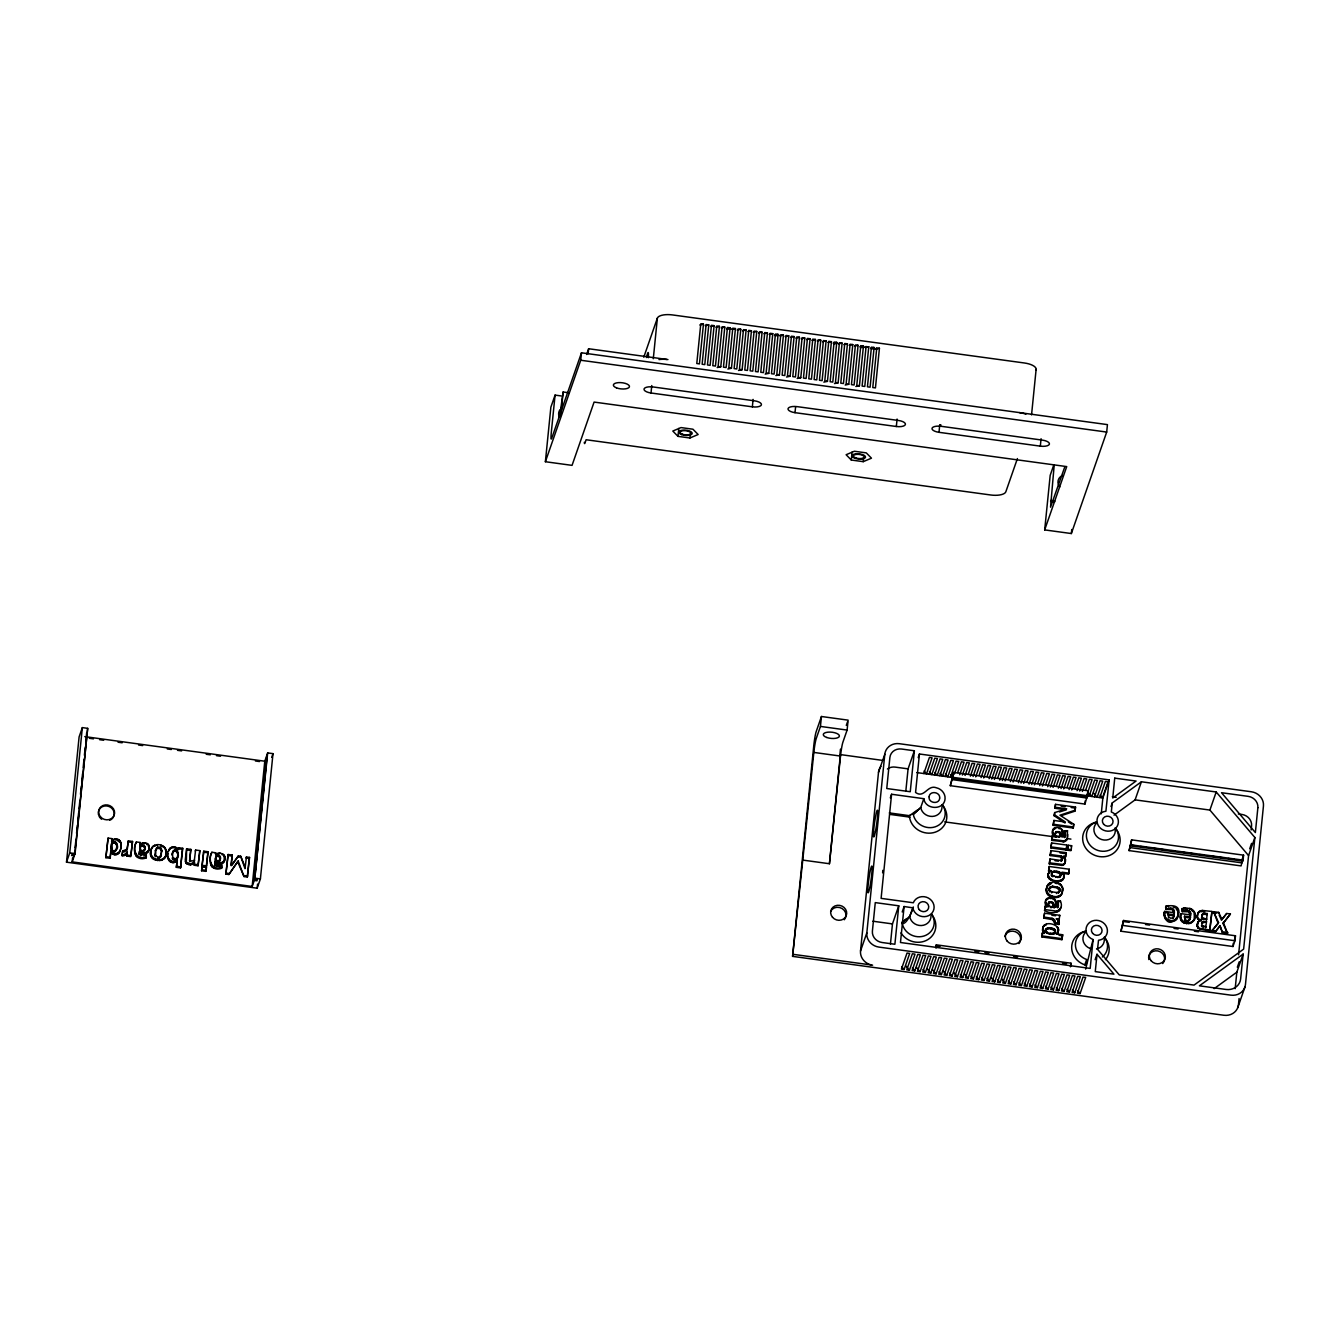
<?xml version="1.0" encoding="UTF-8"?>
<svg xmlns="http://www.w3.org/2000/svg" width="1330" height="1330" viewBox="0 0 1330 1330"><rect width="100%" height="100%" fill="white"/><g stroke="black" fill="none" stroke-linecap="round" stroke-linejoin="round"><path stroke-width="1.5" d="M168.095 853.627C166.233 859.114 173.199 864.5 177.322 859.928L176.325 867.326L180.531 867.908L182.742 848.291L178.885 847.759L178.536 848.773L182.393 849.305L182.742 848.291M155.743 849.571L155.394 856.703L155.394 850.568L157.638 847.243L160.498 847.642L161.878 850.402L160.298 857.368L157.738 858.299L161.429 854.858M155.394 850.568L157.289 848.257L160.149 848.64L161.529 851.416L161.08 855.855M1197.116 925.763L1198.679 921.075L1201.422 919.978L1201.073 920.992L1199.128 920.227L1197.083 917.634L1198.895 911.649L1202.17 910.418L1211.929 911.466L1209.718 931.067L1198.33 928.39L1197.116 925.763L1197.848 922.222M929.022 797.069C928.589 803.27 939.047 804.667 939.712 798.266M1062.471 887.293L1062.354 891.433C1065.762 882.023 1048.19 877.95 1046.66 887.659C1042.836 897.401 1060.675 901.989 1062.404 892.031L1062.055 893.045L1062.703 890.418M1061.506 894.408L1061.855 893.411C1057.533 900.377 1043.668 895.223 1047.009 886.645L1046.66 887.659M139.667 851L140.032 854.259L146.317 854.658L146.117 857.95C135.394 861.956 131.786 849.937 136.392 841.957L140.182 842.472L139.916 845.381L142.293 843.104C154.43 840.061 148.345 860.726 139.317 851.998L139.667 851C143.308 855.473 152.302 851.2 148.162 845.681L148.511 844.683M146.466 856.936C136.425 860.743 132.102 849.986 136.392 841.957M165.967 854.891L165.618 855.888L166.084 850.086C164.588 843.719 153.299 842.289 151.371 849.105L151.72 848.091L150.872 850.518L151.221 849.504C145.219 863.02 170.589 864.583 166.084 850.086M224.288 860.859L220.913 862.987L215.177 861.308L215.543 864.567L221.811 864.966L221.611 868.257C210.888 872.28 207.297 860.244 211.902 852.264L215.693 852.796L215.759 854.691C219.666 850.568 227.763 855.373 224.354 860.926M221.96 867.243C211.919 871.05 207.613 860.294 211.902 852.264M165.103 857.285L165.452 856.287C161.894 863.137 149.193 859.097 150.938 851.167L150.589 852.181M1178.031 916.619L1178.147 911.914L1175.953 908.407M1165.978 909.437L1168.704 907.991L1172.628 908.54L1174.49 912.762L1164.598 911.399C1165.396 940.593 1195.304 900.759 1165.895 906.212L1165.978 909.437L1172.279 909.537L1174.141 913.76M1194.323 918.847L1194.307 911.798L1191.364 908.822L1185.047 907.792L1181.838 909.437L1182.27 911.665L1188.571 911.765L1190.433 915.988L1190.716 913.128L1188.92 910.767L1184.997 910.219L1182.27 911.665M1190.782 914.974L1180.89 913.627C1175.82 927.991 1201.04 925.63 1194.307 911.798M1177.898 917.002C1174.44 924.466 1161.572 919.462 1164.598 911.399M1194.19 919.23C1191.215 926.046 1178.945 922.554 1180.757 914.94L1180.408 915.954M111.853 849.571L111.504 850.568C108.462 831.732 125.668 848.673 112.568 851.516L111.77 844.134M177.256 857.634C179.317 854.508 175.942 848.39 172.784 852.281M177.222 857.784L175.893 859.862C182.858 854.841 172.833 843.952 172.152 855.19L172.767 852.414M116.259 849.355C118.387 846.229 114.945 840.028 111.803 843.985M172.501 854.192L172.833 857.9L176.242 858.848M1054.175 465.35L1050.534 507.162L1064.848 466.714M72.601 857.784L72.186 861.89L252.168 886.462L254.279 880.443L256.939 880.809L257.372 879.546L254.712 879.18L267.313 753.927L267.663 752.913L272.999 753.644L260.397 878.914L257.156 888.207L66.5 862.173L79.102 736.903L82.344 727.61L87.68 728.341L75.062 853.611L74.713 854.608L72.053 854.242L71.621 855.506L74.281 855.872L74.696 851.765M66.5 862.173L69.742 852.879L82.344 727.61M75.112 847.642L75.943 839.43M76.558 833.278L77.389 825.066M77.788 820.959L78.62 812.746M79.035 808.64L79.867 800.427M80.482 794.259L81.313 786.047M81.728 781.94L82.543 773.727M83.175 767.56L83.99 759.347M84.405 755.24L85.236 747.028M85.852 740.86L86.683 732.647M74.713 854.608L87.68 728.341M111.038 851.117L110.074 858.282L105.851 857.7L108.079 838.1L111.953 838.632L111.67 841.558L113.981 839.28C127.248 836.154 119.983 863.17 110.689 852.131L111.038 851.117L112.568 852.863L116.342 853.727L119.584 851.882M105.851 857.7L108.079 838.1M110.074 858.282L110.689 852.131M128.328 840.859L127.131 849.238L128.328 840.859L132.535 841.441L130.756 856.603L126.649 856.038L127.298 852.098L125.386 855.14L121.994 855.639L122.709 850.984L127.098 849.139L126.184 850.868L126.533 849.87M121.994 855.639L122.709 850.984M126.649 856.038L126.949 853.095M130.955 854.575L132.535 841.441M139.583 853.644L139.234 854.658L139.317 851.998M176.325 867.326L177.322 859.928M180.531 867.908L182.393 849.305M190.838 849.388L189.592 860.992L190.838 849.388L186.632 848.823L186.3 862.289L190.772 863.885L194.562 861.973L194.263 865.265L198.054 865.78L199.833 850.618L195.61 850.053L195.261 851.05M195.61 850.053L194.23 861.258L194.579 860.244L191.686 861.125L189.941 859.978M198.054 865.78L199.833 850.618M201.561 870.768L202.21 866.744L206.433 867.31L206.133 870.352L205.784 871.35L201.561 870.768L202.21 866.744M201.994 866.329L203.773 851.167L208.012 851.749L206.582 865.897L206.233 866.911L201.994 866.329L203.773 851.167M205.784 871.35L206.433 867.31M206.233 866.911L208.012 851.749M249.558 857.418L249.209 858.415L246.083 858L246.432 856.986L249.558 857.418L247.33 877.019L244.005 876.57L238.186 860.992L228.86 874.492L225.884 874.093L228.112 854.492L232.251 855.057L231.171 865.714L238.386 855.888L240.697 856.204L245.352 867.659M225.884 874.093L228.112 854.492M231.004 864.949L232.251 855.057M246.432 856.986L245.003 868.656L240.697 856.204M247.33 877.019L249.209 858.415M252.168 886.462L264.786 761.209L266.881 755.174L254.279 880.443M254.712 879.18L267.663 752.913M257.156 888.207L257.571 884.101M555.076 395.11L551.318 432.317A10.806 0.914 -82.2 0 0 551.734 438.218L581.476 352.799L1107.441 424.619L1106.693 432.067L1071.348 533.546L1044.682 529.905L1066.726 466.597L594.094 402.076L572.05 465.367L545.383 461.726L550.869 407.163L555.076 395.11L561.227 395.941M559.714 416.124L563.139 392.001L569.29 392.832M560.944 413.813L563.139 392.001M545.383 461.726L580.728 360.247L581.476 352.799M588.143 353.714L588.641 348.743L667.959 359.582M653.296 358.734L657.369 318.136A13.499 5.204 5.7 0 1 672.465 314.927L1024.433 362.99A13.499 5.204 5.7 0 1 1036.02 369.84M651.018 392.998A8.096 3.126 5.7 0 1 644.069 388.892A8.096 3.126 5.7 0 1 653.113 386.964L754.443 400.812A8.096 3.126 5.7 0 1 761.392 404.919A8.096 3.126 5.7 0 1 752.348 406.83L651.018 392.998L651.767 385.55M677.984 436.356L672.797 431.053L681.043 427.578L692.947 429.208L698.15 434.511L689.904 437.986L677.984 436.356L678.782 428.426M689.904 437.986L690.303 434.012M703.454 324.188L699.447 363.888L696.787 363.522L700.777 323.822L703.454 324.188L699.829 324.969M708.774 324.919L704.784 364.603L702.124 364.254L706.114 324.553L708.774 324.919L705.166 325.684M714.11 325.651L710.12 365.334L707.46 364.969L711.45 325.285L714.11 325.651L710.486 326.415M719.447 326.382L715.457 366.066L712.78 365.7L716.787 326.016L719.447 326.382L715.823 327.147M720.777 366.797L724.784 327.113L722.107 326.748L718.117 366.432L720.777 366.797L717.169 367.562M730.12 327.828L726.114 367.529L723.454 367.163L727.444 327.479L730.12 327.828L726.496 328.61M731.45 368.244L735.44 328.56L732.78 328.194L728.79 367.895L731.45 368.244L727.826 369.025M740.777 329.291L736.787 368.975L734.11 368.61L738.117 328.926L740.777 329.291L737.153 330.056M742.123 369.707L746.113 330.023L743.453 329.657L739.447 369.341L742.123 369.707L738.499 370.472M751.45 330.754L747.443 370.438L744.783 370.072L748.773 330.389L751.45 330.754L747.826 331.519M756.77 331.469L752.78 371.17L750.12 370.804L754.11 331.12L756.77 331.469L753.162 332.251M752.348 406.83L753.096 399.399M762.107 332.201L758.117 371.885L755.457 371.536L759.447 331.835L762.107 332.201L758.499 332.966M767.443 332.932L763.453 372.616L760.777 372.25L764.783 332.567L767.443 332.932L763.819 333.697M768.79 373.348L772.78 333.664L770.103 333.298L766.113 372.982L768.79 373.348L765.166 374.112M778.117 334.395L774.11 374.079L771.45 373.713L775.44 334.029L778.117 334.395L774.492 335.16M779.447 374.811L783.437 335.11L780.777 334.761L776.787 374.445L779.447 374.811L775.822 375.575M788.773 335.842L784.783 375.526L782.123 375.176L786.113 335.476L788.773 335.842L785.149 336.606M790.12 376.257L794.11 336.573L791.45 336.207L787.443 375.891L790.12 376.257L786.495 377.038M799.446 337.305L795.44 376.988L792.78 376.623L796.77 336.939L799.446 337.305L795.822 338.069M795.008 412.666A8.096 3.126 5.7 0 1 788.058 408.559A8.096 3.126 5.7 0 1 797.102 406.631L898.432 420.463A8.096 3.126 5.7 0 1 905.381 424.569A8.096 3.126 5.7 0 1 896.337 426.498L795.008 412.666L795.573 407.08M800.776 377.72L804.783 338.036L802.106 337.67L798.116 377.354L800.776 377.72L797.169 378.485M810.103 338.751L806.113 378.452L803.453 378.086L807.443 338.402L810.103 338.751L806.495 339.532M815.44 339.483L811.45 379.166L808.773 378.817L812.78 339.117L815.44 339.483L811.815 340.247M820.776 340.214L816.786 379.898L814.11 379.532L818.1 339.848L820.776 340.214L817.152 340.979M826.113 340.946L822.106 380.629L819.446 380.264L823.436 340.58L826.113 340.946L822.489 341.71M827.443 381.361L831.433 341.677L828.773 341.311L824.783 380.995L827.443 381.361L823.819 382.126M836.769 342.392L832.78 382.092L830.12 381.727L834.11 342.043L836.769 342.392L833.145 343.173M838.116 382.807L842.106 343.123L839.446 342.758L835.44 382.458L838.116 382.807L834.492 383.589M847.443 343.855L843.453 383.539L840.776 383.173L844.766 343.489L847.443 343.855L843.819 344.62M848.773 384.27L852.779 344.586L850.103 344.221L846.113 383.904L848.773 384.27L845.165 385.035M1239.095 998.514L1238.463 1004.682A13.499 12.419 19.2 0 1 1223.883 1015.255L792.58 956.37L813.794 745.532A10.806 0.914 -82.2 0 1 816.204 731.583L821.441 716.504L848.108 720.145L847.11 730.07L842.921 742.123A10.806 0.914 -82.2 0 0 840.51 756.072L829.438 863.735L802.771 860.094L813.844 752.431A10.806 0.914 -82.2 0 1 816.254 738.483L820.444 726.429L821.441 716.504M792.58 956.37L802.771 860.094M858.099 345.318L854.109 385.002L851.449 384.636L855.439 344.952L858.099 345.318L854.492 346.083M851.3 460.03L846.113 454.727L854.359 451.252L866.279 452.882L871.466 458.185L863.22 461.66L851.3 460.03L852.098 452.084M859.446 385.733L863.436 346.033L860.776 345.684L856.769 385.368L859.446 385.733L855.822 386.498M866.113 346.399L862.106 386.099L864.783 386.448L868.773 346.764L860.676 347.562M874.109 347.496L870.103 387.18L867.443 386.814L871.433 347.13L874.109 347.496L870.485 348.26M863.22 461.66L863.619 457.686M876.769 347.862L872.779 387.545L875.439 387.911L879.429 348.227L871.35 349.009M839.895 754.742L840.46 749.172M829.438 863.735L840.41 754.592L882.006 760.311M896.337 426.498L897.085 419.05M872.613 965.181L871.449 964.982A13.499 12.419 19.2 0 1 860.527 950.967L878.498 772.364L884.799 754.276A13.499 12.419 19.2 0 1 899.379 743.703L1251.364 791.766A13.499 12.419 19.2 0 1 1263.45 805.98L1245.462 984.582A13.499 12.419 19.2 0 1 1230.882 995.156L878.914 947.093A13.499 12.419 19.2 0 1 866.827 932.879L884.799 754.276M904.101 906.528L900.476 942.505L1090.184 968.406L1093.077 939.562A10.806 9.925 19.2 0 1 1088.555 923.436A10.806 9.925 19.2 0 1 1106.028 925.83A10.806 9.925 19.2 0 1 1098.514 940.277L1097.516 949.288L1119.262 974.89L1194.057 985.098L1243.633 949.121L1254.872 837.501L1216.202 791.982L1141.406 781.774L1112.246 802.938L1111.331 811.965A10.806 9.925 19.2 0 1 1115.87 828.075A10.806 9.925 19.2 0 1 1098.397 825.681A10.806 9.925 19.2 0 1 1105.912 811.234L1109.153 779.895L919.446 753.994L915.572 792.464C924.433 798.931 927.442 784.185 936.486 787.826C941.374 788.856 945.48 793.561 945.065 798.715C944.283 810.602 925.298 809.97 923.818 798.698L891.582 794.259L881.108 898.365L913.311 902.771A10.806 9.925 19.2 0 1 930.335 899.363A10.806 9.925 19.2 0 1 928.689 915.622A10.806 9.925 19.2 0 1 912.829 907.825L904.101 906.528L902.205 911.964M938.997 432.317A8.096 3.126 5.7 0 1 932.047 428.21A8.096 3.126 5.7 0 1 941.108 426.298L1042.437 440.13A8.096 3.126 5.7 0 1 1049.387 444.237A8.096 3.126 5.7 0 1 1040.326 446.149L938.997 432.317L939.745 424.885M890.435 944.134L892.463 923.901L898.764 905.813L875.273 902.605L872.397 931.133A10.806 9.925 19.2 0 0 882.073 942.505L894.89 944.25L898.764 905.813M905.797 791.383L908.074 768.856L914.375 750.785L901.54 749.023A10.806 9.925 19.2 0 0 889.886 757.485L886.761 788.524L910.252 791.732L914.375 750.785M950.285 785.681L953.677 772.431L1088.339 790.818L1087.84 795.772L1087.491 796.786L952.829 778.399L953.078 775.922L950.285 785.681L1084.947 804.068L1087.741 794.309L1087.491 796.786M935.988 948.124L936.32 944.832L1070.983 963.203L1070.65 966.511M952.829 778.399L953.677 772.431M1031.548 414.877L1036.12 369.391M1040.326 446.149L1041.074 438.717M1044.682 529.905L1050.185 475.342L1053.776 465.001M1071.348 533.546L1071.764 529.506M1042.737 927.991C1044.964 918.398 1065.53 926.761 1056.053 933.86L1062.67 934.757L1061.922 939.678L1041.922 936.952L1042.637 932.347L1044.698 932.38L1042.853 928.174M1059.395 919.097L1056.236 918.664L1059.212 921.441L1058.863 924.45L1054.939 923.918L1052.728 919.695L1043.817 918.116L1044.565 913.211L1059.777 915.289L1059.046 920.094M1057.998 900.975L1058.198 906.013L1057.998 900.975L1060.426 900.959C1064.998 911.715 1052.529 915.406 1044.582 910.618L1045.28 906.079L1047.309 906.112L1045.53 901.773L1046.095 906.295L1046.444 905.281M1049.27 866.495L1048.905 870.086L1050.916 870.601L1050.567 871.615L1048.555 871.084L1049.27 866.495L1069.27 869.222L1068.522 874.142L1061.639 873.195L1062.62 874.159L1061.988 872.197L1068.871 873.128M1063.701 864.899L1065.081 862.838L1062.121 865.398L1049.287 863.885L1050.018 858.964L1060.708 860.427L1062.52 858.781L1061.44 856.021L1050.467 854.525L1050.118 855.523L1061.091 857.019L1061.639 860.992L1062.52 858.781M1050.118 855.523L1050.866 850.601L1066.078 852.68L1065.38 857.202L1062.936 857.135L1064.05 858.033L1063.285 856.121L1065.729 856.204M1050.883 847.925L1051.631 842.987L1066.86 845.065L1066.461 849.006L1066.111 850.003L1050.883 847.925L1051.631 842.987M1066.627 840.294L1067.491 838.415L1064.083 841.74L1051.648 840.377L1052.346 835.839L1054.374 835.872L1052.595 831.533L1053.161 836.055L1053.51 835.04M1054.873 808.258L1055.521 804.351L1075.521 807.077L1075.205 810.17L1059.943 815.19L1073.792 824.268L1073.16 828.025L1053.161 825.298L1053.909 820.444L1065.363 822.007L1054.474 814.741L1054.69 812.58L1066.693 808.823L1055.222 807.244L1054.873 808.258L1066.344 809.82L1059.495 811.965M1065.014 823.004L1054.125 815.739L1054.69 812.58M1041.922 936.952L1042.637 932.347M1043.817 918.116L1044.565 913.211M1044.582 910.618L1045.28 906.079M1049.287 863.885L1050.018 858.964M1050.467 854.525L1050.866 850.601M1051.648 840.377L1052.346 835.839M1053.161 825.298L1053.909 820.444M1055.222 807.244L1055.521 804.351M1065.38 857.202L1066.078 852.68M1066.111 850.003L1066.86 845.065M1067.624 850.219L1068.372 845.282L1071.631 845.714L1071.232 849.654L1070.883 850.668L1067.624 850.219L1068.372 845.282M1061.922 939.678L1062.67 934.757M1068.522 874.142L1069.27 869.222M1073.16 828.025L1073.792 824.268M1061.506 815.573L1074.856 811.184L1075.521 807.077M1084.947 804.068L1085.28 800.76M1070.384 966.694L1070.983 963.203M1085.629 969.088L1093.077 939.562M1101.257 813.81L1102.853 797.983L1109.153 779.895M1097.017 954.258L1095.272 971.615L1113.925 974.159L1097.017 954.258L1095.122 959.678M1120.974 931.216L1123.484 920.493L1235.47 935.771L1234.972 940.742L1232.96 946.511L1120.974 931.216L1123.484 920.493M1129.087 850.601L1131.597 839.862L1243.583 855.157L1243.085 860.128L1242.735 861.125L1130.749 845.83L1130.999 843.353L1129.087 850.601L1241.073 865.897L1242.37 860.41L1238.313 859.845M1130.749 845.83L1131.597 839.862M1206.526 921.557L1205.645 927.791L1205.994 926.794L1202.27 925.614L1201.688 923.519L1202.669 921.69L1206.526 921.557L1201.655 923.419L1202.004 922.422M1207.324 913.544L1206.426 920.111L1206.775 919.097L1202.42 917.833L1201.788 915.705L1203.8 913.245L1207.324 913.544L1206.975 914.541L1203.451 914.242L1201.755 915.472L1202.104 914.475M1209.718 931.067L1211.929 911.466M1232.96 946.511L1233.292 943.203M1242.735 861.125L1242.985 858.648M1235.171 988.705L1236.834 972.18L1243.134 954.092L1199.394 985.829L1226.061 989.47A13.499 12.419 19.2 0 0 1240.641 978.897L1243.134 954.092M1238.579 954.807L1248.571 855.589L1254.872 837.501M1251.148 829.953L1251.563 825.83A10.806 9.925 19.2 0 0 1241.888 814.442L1238.33 813.96M929.055 796.653C929.886 790.452 940.011 791.799 939.728 797.85M1042.288 933.361L1044.349 933.394L1042.537 930.335L1043.086 926.977M1058.863 924.45L1057.483 919.296M1059.362 922.688L1055.289 922.904L1054.557 919.994L1052.097 918.282L1044.166 917.118M1065.613 834.775L1065.047 836.869L1065.064 830.735L1067.491 830.718L1067.142 839.43M1058.547 905.015L1057.55 907.841L1057.899 906.844L1054.407 907.01L1054.058 908.008L1055.538 905.713L1054.407 907.01M168.777 850.435C164.504 856.071 170.572 866.877 176.957 860.926M1050.916 870.601C1038.048 881.059 1069.669 887.459 1062.969 873.162M144.854 849.355L141.911 851.616L144.505 850.352L145.086 846.994L143.923 845.531L140.83 845.597L140.082 850.651L139.999 847.459M220.63 858.449L219.433 861.491L220.181 856.42L216.341 855.905L215.576 860.959L215.776 856.653M1045.846 930.767L1045.496 931.765C1044.649 926.096 1055.106 926.91 1055.471 931.349C1054.308 935.123 1044.848 933.693 1045.995 929.254M1061.19 874.525C1060.16 878.448 1050.501 876.969 1051.714 872.497C1054.291 869.438 1064.166 871.682 1060.293 876.869L1060.06 876.287M178.885 847.759L178.436 849.621C176.142 845.365 168.943 846.329 168.428 851.433M215.161 858.781L216.341 855.905M1060.077 909.654L1060.658 907.359M1173.459 917.467L1173.808 916.47L1172.761 918.614L1174.24 914.791L1168.305 913.976L1167.956 914.974L1173.891 915.788L1174.24 914.791M1189.752 919.695L1190.101 918.681L1189.037 920.842L1190.533 917.002L1184.598 916.204L1184.249 917.201L1190.184 918.016L1190.533 917.002M1052.246 832.53C1052.329 822.971 1067.907 828.657 1062.254 836.487L1062.603 835.473L1061.49 836.769L1064.333 837.002L1065.397 835.855M1045.18 902.771C1045.264 893.195 1060.841 898.897 1055.189 906.711M1056.003 831.815L1054.856 835.606L1056.003 831.815L1059.461 831.832L1060.858 833.245L1060.293 836.337L1058.68 837.318L1060.858 833.245M1048.938 902.056L1048.24 906.644L1048.938 902.056L1053.293 902.654L1053.227 906.578L1053.875 904.566M1064.732 863.852L1065.53 859.779L1064.399 857.035M1085.829 931.183A18.903 17.373 19.2 0 0 1071.681 947.01A18.903 17.373 19.2 0 0 1084.831 964.865L1085.779 965.164L1086.81 961.873M1084.831 964.865L1086.677 959.495A16.209 14.896 19.2 0 1 1075.405 944.782A16.209 14.896 19.2 0 1 1086.327 930.917M72.186 861.89L74.281 855.872M111.953 838.632L111.67 841.558M112.535 840.809L113.981 839.28M111.421 845.149L112.152 842.971M111.155 846.861L111.504 845.863M112.235 843.353L112.585 842.339M112.784 842.921L113.133 841.923M111.072 848.59L111.421 847.592M113.466 842.721L113.815 841.724M111.221 849.837L111.57 848.823M114.846 840.028L115.195 839.014M114.247 842.738L114.596 841.724M111.354 853.112L111.703 852.098M115.078 842.937L115.427 841.94M116.076 840.045L116.425 839.031M112.219 853.86L112.568 852.863M115.727 843.32L116.076 842.322M113.349 851.715L116.242 849.488M116.192 843.868L116.541 842.871M117.722 839.33L117.373 840.344L120.082 842.472L120.431 841.474M114.181 851.732L114.53 850.735M116.491 844.6L116.841 843.586M113.316 854.392L113.665 853.395M116.624 845.797L116.974 844.799M118.47 840.843L118.819 839.845M114.895 851.533L115.244 850.535M116.525 847.592L116.874 846.595M115.461 851.117L115.81 850.119M114.613 854.708L114.962 853.694M115.893 850.485L116.608 848.357M119.368 841.558L119.717 840.543M115.993 854.741L116.342 853.727M120.93 842.605L120.914 848.241L119.235 852.896M117.223 854.442L117.572 853.444M118.303 853.827L118.653 852.829M124.372 850.967L124.022 851.981L125.785 850.452M122.809 855.822L127.298 852.098M124.122 855.739L124.471 854.741M125.386 855.14L125.735 854.143M126.333 854.226L126.683 853.228M135.078 853.478L135.427 852.464M135.244 854.558L135.594 853.561M135.61 855.523L135.959 854.508M140.182 842.472L139.916 845.381M136.175 856.337L136.525 855.323M139.65 848.474L140.282 846.346M140.747 844.617L142.293 843.104M136.924 857.002L137.273 856.005M139.933 847.36L140.83 845.597M139.683 849.72L140.032 848.706M140.481 846.595L141.678 845.215M137.871 857.551L138.22 856.537M139.135 853.877L139.484 852.863M141.329 846.229L142.809 845.215M143.175 843.902L143.524 842.888M140.764 853.112L141.113 852.114M144.787 849.139L143.923 845.531M144.455 843.952L144.804 842.937M140.847 854.708L140.498 855.705L142.027 854.974M144.338 847.127L144.687 846.113M143.058 851.599L143.407 850.585M142.726 853.694L143.075 852.68M144.737 847.991L145.086 846.994M143.923 851.167L144.272 850.169M144.505 850.352L145.136 848.141M147.846 844.051L146.666 844.55M143.956 856.071L144.305 855.057M145.07 853.677L145.419 852.68M146.084 853.411L146.433 852.414M148.644 846.445L148.993 845.448M146.317 854.658L146.117 857.95M146.998 852.979L147.347 851.965M148.96 847.343L149.309 846.329M147.813 852.33L148.162 851.333M148.428 851.549L149.409 848.523M152.451 846.911L152.102 847.908L153.382 845.963M150.539 853.843L150.889 852.829M150.756 855.34L151.105 854.342M154.563 845.248L154.214 846.246L155.593 845.813M151.238 856.686L151.587 855.672M151.986 857.867L152.335 856.852M156.175 849.072L156.524 848.058M157.173 845.647L157.522 844.65M153 858.881L153.349 857.883M154.945 855.024L155.294 854.026M157.289 848.257L157.638 847.243M154.263 859.679L154.613 858.681M158.752 848.124L159.101 847.127M155.76 860.261L156.109 859.263M161.063 845.132L160.714 846.129L162.21 846.711L162.559 845.714M160.149 848.64L160.498 847.642M161.063 849.737L161.429 848.74M157.505 860.626L157.854 859.629M159.184 858.183L159.534 857.185M161.529 851.416L161.878 850.402M163.474 847.526L163.823 846.528M160.298 857.368L160.647 856.354M159.268 860.743L159.617 859.745M164.853 847.559L165.236 849.754M160.83 860.577L161.179 859.579M162.21 860.128L162.559 859.13M163.407 859.413L163.756 858.399M165.951 852.597L166.3 851.599M164.371 858.465L164.721 857.451M165.901 854.259L166.25 853.262M169.342 849.205L168.993 850.219L170.938 847.543M169.708 849.255L170.057 848.241M171.603 848.091L171.952 847.094M168.328 859.596L168.677 858.582M172.767 847.908L173.116 846.894M169.01 860.759L169.359 859.745M174.097 847.975L174.446 846.961M172.418 853.411L173.133 851.283M169.891 861.64L170.24 860.626M173.216 851.665L173.565 850.651M173.781 851.25L174.13 850.236M174.496 851.05L174.845 850.053M175.294 848.274L175.643 847.277M172.534 857.168L172.484 858.914L173.615 859.845L173.964 858.848M171.005 862.256L171.354 861.241M172.484 858.914L172.833 857.9M175.327 851.067L175.676 850.07M176.425 848.856L176.774 847.858M172.967 859.463L173.316 858.465M176.109 851.266L176.458 850.269M172.335 862.588L172.684 861.574M176.724 851.649L177.073 850.651M177.389 849.671L177.738 848.656M173.665 862.621L174.014 861.624M174.43 860.061L174.779 859.047M177.173 852.214L177.522 851.2M175.211 860.061L175.577 859.064M177.472 852.946L177.821 851.948M174.878 862.355L175.228 861.358M177.605 854.176L177.954 853.178M177.522 855.922L177.871 854.924M176.441 859.429L177.605 856.636M175.976 861.79L176.325 860.793M186.632 848.823L185.286 859.762L185.951 863.303L190.423 864.899L194.213 862.987L194.263 865.265M185.336 861.774L185.685 860.776M185.951 863.303L186.3 862.289M187.131 864.317L187.48 863.32M188.877 864.833L189.226 863.835M190.024 861.557L190.373 860.56M190.423 864.899L190.772 863.885M191.902 864.633L192.252 863.619M193.299 863.968L193.648 862.971M210.589 863.785L210.938 862.771M210.755 864.866L211.104 863.868M211.104 865.83L211.47 864.816M215.344 853.793L215.693 852.796M211.669 866.645L212.019 865.63M216.258 854.924L216.607 853.927M212.434 867.31L212.783 866.312M215.194 860.028L215.543 859.014M215.177 861.308L214.828 862.305C218.07 865.747 224.953 864.035 224.92 858.831M215.992 856.919L217.172 855.523M217.788 853.411L217.438 854.409L220.315 853.245M213.382 867.858L213.731 866.861M214.629 864.184L214.994 863.187M214.728 864.966L215.078 863.968M216.325 861.591L215.925 859.961M216.823 856.537L218.303 855.523M218.685 854.209L219.034 853.195M215.194 865.581L215.543 864.567M216.275 863.419L216.624 862.422M216.358 865.015L216.009 866.013L219.467 866.379L221.811 864.966M220.281 859.463L219.417 855.838M219.832 857.434L220.181 856.42M217.189 866.296L217.538 865.281M218.236 864.001L218.585 862.987M220.231 858.299L220.581 857.301M219.999 860.66L220.348 859.662M222.16 854.858L222.509 853.86M223.357 854.359L223.656 855.988L224.005 854.99M219.467 866.379L219.816 865.365M220.564 864.001L220.913 862.987M221.578 863.719L221.944 862.721M224.504 855.755L223.939 861.857M222.509 863.286L222.858 862.272M224.454 857.651L224.82 856.653M223.324 862.638L223.673 861.64M228.86 874.492L238.186 860.992M271.702 757.369L272.999 753.644M232.035 865.082L238.386 855.888M586.646 354.478L588.641 348.743M643.77 357.221L657.369 318.136M846.296 725.382L847.509 721.891M890.319 797.867L891.582 794.259M1017.417 458.551L1005.829 491.801A13.499 5.204 5.7 0 1 990.75 494.993L586.114 439.748L585.067 442.757A10.806 0.914 -82.2 0 1 584.336 442.292M918.199 757.601L919.446 753.994M860.527 950.967L866.827 932.879M923.818 773.528L929.421 757.452L932.081 757.817L926.478 773.894L924.067 771.051M929.155 774.26L934.757 758.183L937.417 758.549L931.815 774.625L929.404 771.782M923.818 798.698L920.726 807.576L913.294 814.359A16.209 14.896 19.2 0 0 935.057 826.878A16.209 14.896 19.2 0 0 942.505 804.949M934.491 774.991L940.077 758.915L942.754 759.264L937.151 775.357L934.741 772.497M939.811 775.706L945.414 759.63L948.074 759.995L942.488 776.072L940.061 773.229M945.148 776.437L950.75 760.361L953.411 760.727L947.825 776.803L945.397 773.96M950.485 777.169L956.087 761.093L958.747 761.458L954.391 773.96M957.683 772.547L961.407 761.824L964.084 762.19L959.728 774.692M902.305 923.469L902.122 922.056L909.737 916.603C918.365 890.901 909.537 925.115 902.305 923.469A16.209 14.896 19.2 0 0 924.067 935.988A16.209 14.896 19.2 0 0 931.515 914.059M962.388 775.058L966.744 762.556L969.42 762.921L965.065 775.423M968.356 773.994L972.08 763.27L974.74 763.636L970.385 776.138M904.101 969.487L909.687 953.411L907.027 953.045L901.424 969.121L904.101 969.487L901.674 966.644M973.061 776.504L977.417 764.002L980.077 764.368L975.721 776.87M909.421 970.218L915.023 954.142L912.363 953.776L906.761 969.853L909.421 970.218L905.797 965.946M979.013 775.457L982.754 764.733L985.414 765.099L981.058 777.601M914.757 970.95L920.36 954.874L917.7 954.508L912.097 970.584L914.757 970.95L912.347 968.107M983.718 777.967L988.074 765.465L990.75 765.831L987.01 776.537M920.094 971.665L925.697 955.588L923.02 955.223L917.434 971.316L920.094 971.665L916.47 967.409M989.054 778.698L993.41 766.196L996.087 766.562L991.731 779.064M925.431 972.396L931.033 956.32L928.357 955.954L922.754 972.03L925.431 972.396L923.003 969.553M936.32 944.832L935.971 945.829L940.061 946.378M994.391 779.43L998.747 766.911L1001.407 767.277L997.683 778M930.767 973.128L936.353 957.051L933.693 956.686L928.091 972.762L930.767 973.128L927.143 968.855M999.728 780.145L1004.084 767.643L1006.743 768.009L1002.388 780.511M936.087 973.859L941.69 957.783L939.03 957.417L933.427 973.493L936.087 973.859L932.463 969.587M1005.064 780.876L1009.42 768.374L1012.08 768.74L1008.34 779.463M941.424 974.591L947.027 958.514L944.366 958.149L938.764 974.225L941.424 974.591L939.013 971.748M1010.384 781.608L1014.74 769.106L1017.417 769.471L1013.061 781.974M946.761 975.306L952.363 959.229L949.687 958.864L944.101 974.957L946.761 975.306L943.136 971.05M1016.353 780.544L1020.077 769.837L1022.737 770.203L1018.398 782.705M952.097 976.037L957.683 959.961L955.023 959.595L949.421 975.671L952.097 976.037L949.67 973.194M1021.058 783.071L1025.413 770.552L1028.073 770.918L1023.718 783.42M957.434 976.769L963.02 960.692L960.36 960.327L954.757 976.403L957.434 976.769L953.793 972.496M1027.009 782.007L1030.75 771.284L1033.41 771.649L1029.054 784.151M962.754 977.5L968.356 961.424L965.696 961.058L960.094 977.134L962.754 977.5L960.343 974.657M1031.731 784.517L1036.07 772.015L1038.747 772.381L1034.391 784.883M968.09 978.232L973.693 962.155L971.016 961.789L965.43 977.866L968.09 978.232L964.466 973.959M1037.683 783.47L1041.407 772.747L1044.083 773.112L1039.727 785.614M973.427 978.947L979.03 962.87L976.353 962.521L970.75 978.597L973.427 978.947L971 976.104M1042.388 785.98L1046.743 773.478L1049.403 773.844L1045.679 784.55M978.764 979.678L984.35 963.602L981.69 963.236L976.087 979.312L978.764 979.678L976.336 976.835M1047.724 786.712L1052.08 774.193L1054.74 774.559L1050.384 787.061M984.084 980.41L989.686 964.333L987.026 963.967L981.424 980.044L984.084 980.41L981.673 977.567M1053.061 787.427L1057.417 774.925L1060.077 775.29L1056.336 786.013M989.42 981.141L995.023 965.065L992.363 964.699L986.76 980.775L989.42 981.141L987.01 978.298M1058.381 788.158L1062.736 775.656L1065.413 776.022L1061.057 788.524M994.757 981.873L1000.36 965.796L997.683 965.43L992.097 981.507L994.757 981.873L991.133 977.6M1054.125 815.739L1054.474 814.741M1063.717 788.889L1068.073 776.388L1070.75 776.753L1067.009 787.46M1053.144 829.504L1052.778 830.519L1053.626 828.74M1000.093 982.587L1005.696 966.511L1003.02 966.162L997.417 982.238L1000.093 982.587L997.666 979.745M1052.263 833.744L1052.612 832.746M1053.277 829.754L1054.274 828.158M1052.545 834.908L1052.895 833.91M1053.925 829.172L1055.056 827.742M1069.054 789.621L1073.41 777.119L1076.07 777.485L1071.714 789.987M1054.773 834.542L1055.405 832.514M1055.205 834.592L1056.136 836.969L1059.029 836.304M1055.654 832.829L1056.918 831.483M1056.136 836.969L1055.654 835.406M1005.43 983.319L1011.016 967.242L1008.356 966.877L1002.754 982.953L1005.43 983.319L1001.806 979.063M1056.569 832.497L1058.148 831.499M1060.525 828.208L1059.146 828.773M1060.509 834.259L1059.461 831.832M1075.006 788.557L1078.746 777.834L1081.406 778.2L1077.051 790.702M1060.01 833.428L1060.359 832.414M1061.39 828.839L1062.77 834.675L1063.119 833.661M1059.661 837.002L1060.01 836.005M1061.772 830.635L1062.121 829.621M1060.293 836.337L1060.941 834.326M1048.555 871.084L1048.905 870.086M1062.304 831.516L1062.653 830.519M1048.539 873.095L1048.19 874.109L1049.121 872.064M1062.637 832.48L1062.986 831.483M1047.924 875.207L1048.273 874.192C1048.09 881.208 1060.392 883.02 1063.717 877.85L1063.368 878.847M1047.924 876.437L1048.273 875.439M1010.75 984.05L1016.353 967.974L1013.693 967.608L1008.09 983.685L1010.75 984.05L1008.34 981.208M1049.919 871.2L1048.772 873.078M1048.206 877.551L1048.555 876.553M1065.264 835.772L1065.064 830.735M1048.738 878.532L1049.087 877.534M1079.727 791.067L1084.066 778.565L1086.743 778.931L1082.387 791.433M1051.714 872.497L1051.365 873.494L1052.08 871.931M1065.247 833.644L1065.596 832.646M1047.575 885.281L1047.209 886.279L1051.714 883.22M1049.536 879.379L1049.885 878.382M1046.361 889.271L1046.71 888.274M1051.215 874.99L1051.564 873.993M1062.936 841.824L1066.976 839.28M1048.023 885.132L1048.373 884.134M1051.448 875.672L1051.814 874.658M1051.731 872.946L1052.662 871.549M1064.615 837.617L1064.964 836.603M1046.328 890.95L1046.677 889.936M1049.071 884.234L1049.42 883.236M1052.313 872.547L1053.427 871.3M1067.491 830.718L1064.715 831.749M1050.6 880.111L1050.949 879.097M1051.93 876.221L1052.279 875.223M1064.083 841.74L1064.449 840.726M1046.594 892.447L1046.943 891.433M1074.856 811.184L1075.205 810.17M1052.961 875.655L1052.612 876.67L1054.191 876.054M1050.301 883.602L1050.65 882.588M1053.077 872.314L1054.74 871.233M1065.097 841.441L1065.446 840.444M1047.126 893.76L1047.491 892.763M1049.121 890.967L1049.254 888.59L1050.052 892.064L1049.47 889.97M1049.736 887.31L1049.387 888.307L1052.279 887.177L1057.051 887.825L1059.844 891.083L1060.193 890.086L1059.062 887.625L1052.629 886.162L1049.736 887.31L1048.905 889.587M1065.928 840.959L1066.278 839.962M1016.087 984.782L1021.689 968.705L1019.029 968.34L1013.427 984.416L1016.087 984.782L1013.676 981.939M1046.56 898.98L1045.713 900.742L1047.641 898.98M1047.974 894.907L1048.323 893.893M1050.501 887.509L1050.85 886.512M1061.091 857.019L1061.44 856.021M1045.197 903.984L1045.546 902.97M1046.843 899.396L1047.192 898.398M1054.391 872.247L1056.619 871.416M1045.48 905.148L1045.829 904.151M1085.679 790.02L1089.403 779.297L1092.08 779.663L1086.028 797.451M1049.021 895.822L1049.37 894.824M1061.041 861.375L1061.39 860.36M1061.972 858.349L1062.338 857.335M1052.279 887.177L1052.629 886.162M1055.754 877.401L1056.103 876.404M1048.572 898.731L1048.921 897.733M1056.269 872.413L1058.098 872.746L1058.447 871.749M1050.334 896.57L1050.683 895.555M1047.708 904.782L1048.339 902.738M1051.697 892.879L1052.047 891.865L1056.835 892.53L1059.727 891.366M1047.774 905.83L1048.14 904.832M1057.683 877.584L1058.032 876.586M1060.293 876.869L1059.711 872.164M1062.121 865.398L1064.05 863.902M1048.589 903.07L1049.852 901.723M1050.899 898.748L1051.249 897.75M1051.88 897.102L1052.229 896.104M1060.077 873.611L1060.426 872.596M1065.164 858.382L1065.197 862.239L1065.563 861.241M1021.423 985.513L1027.026 969.437L1024.349 969.071L1018.763 985.148L1021.423 985.513L1019.013 982.671M1057.2 882.571L1056.851 883.569L1055.089 883.22M1058.946 877.534L1059.295 876.52M1065.18 860.793L1065.53 859.779M1049.503 902.738L1051.082 901.74M1060.559 874.142L1060.908 873.145M1060.808 874.791L1061.157 873.777M1042.504 929.188L1043.568 925.979M1053.792 903.486L1053.526 905.564L1050.268 907.526L1052.595 907.243M1053.111 899.462L1053.46 898.448M1053.659 897.467L1054.008 896.453M1057.051 887.825L1057.4 886.827M1058.364 884.117L1058.73 883.12M1071.282 846.728L1071.631 845.714M1042.537 930.335L1042.886 929.321M1043.219 926.977L1044.283 925.165M1053.427 904.483L1052.396 902.073M1042.886 931.482L1043.235 930.485M1054.324 899.063L1054.707 900.875L1055.056 899.861M1060.675 881.208L1061.024 880.211M1051.598 907.559L1051.947 906.545M1052.944 903.652L1053.293 902.654M1056.486 893.527L1056.835 892.53M1059.661 884.882L1060.01 883.868M1055.438 897.584L1055.787 896.586M1058.713 888.623L1059.062 887.625M1063.634 874.226L1063.651 877.617L1064 876.62M1043.501 932.546L1043.851 931.532M1046.062 925.131L1046.411 924.134M1061.872 880.643L1062.221 879.645M1063.634 876.37L1063.983 875.373M1055.571 900.742L1055.704 904.915L1056.053 903.901M1058.597 892.181L1058.248 893.195L1060.193 890.086M1061.074 884.832L1061.573 886.977M1062.77 879.862L1063.119 878.847M1057.034 897.467L1057.383 896.453M1059.644 889.72L1059.993 888.706M1045.463 931.033L1045.812 930.019M1045.646 930.268L1046.378 928.673M1055.571 902.721L1055.92 901.707M1026.76 986.228L1032.346 970.152L1029.686 969.803L1024.083 985.879L1026.76 986.228L1024.333 983.385M1046.012 929.687L1046.943 928.257M1046.228 932.945L1046.577 931.948M1046.594 929.271L1047.691 928.024M1058.447 897.085L1058.796 896.088M1046.926 933.394L1047.275 932.38M1051.747 919.296L1052.097 918.282M1059.678 896.453L1060.027 895.456M1094.474 796.836L1100.076 780.76L1102.736 781.126L1097.134 797.202L1093.509 792.929M1047.342 929.022L1048.971 927.958M1062.371 889.787L1062.72 888.773M1060.708 895.555L1061.057 894.541M1052.728 919.695L1053.077 918.698M1058.165 903.885L1058.514 902.887M1055.87 912.064L1060.426 908.656M1053.543 920.277L1053.909 919.263M1048.622 928.972L1050.899 928.157M1060.077 901.956L1060.426 900.959M1057.017 911.964L1057.367 910.967M1054.208 920.992L1054.557 919.994M1048.19 933.81L1050.052 934.142L1050.401 933.145M1058.015 911.682L1058.364 910.668M1032.08 986.96L1037.683 970.883L1035.023 970.518L1029.42 986.594L1032.08 986.96L1029.669 984.117M1054.84 922.355L1055.189 921.358M1050.55 929.155L1052.446 929.487L1052.795 928.49M1058.863 911.2L1059.212 910.202M1054.939 923.918L1055.289 922.904M1059.545 910.518L1059.894 909.521M1050.052 934.142L1052.263 933.311M1051.914 934.325L1054.939 933.062L1054.042 928.889M1099.81 797.551L1105.413 781.475L1108.073 781.841L1102.47 797.917L1100.06 795.074M1054.374 930.335L1054.723 929.338M1053.227 934.242L1053.576 933.244M1059.428 916.287L1059.777 915.289M1054.856 930.884L1055.205 929.886M1058.165 921.241L1058.514 920.244M1053.992 934.009L1054.341 933.012M1055.106 931.565L1055.455 930.551M1054.574 933.61L1055.471 931.349M1058.863 922.455L1059.212 921.441M1057.134 927.825L1057.483 926.811M1037.417 987.691L1043.019 971.615L1040.359 971.249L1034.757 987.326L1037.417 987.691L1035.006 984.848M1058.198 927.858L1057.998 932.513L1056.718 934.292L1057.067 933.294M1058.215 930.036L1058.564 929.022M1057.483 933.51L1058.597 930.302M1042.753 988.423L1048.356 972.346L1045.679 971.981L1040.093 988.057L1042.753 988.423L1040.343 985.58M1110.982 806.562L1112.246 802.938M1048.09 989.154L1053.692 973.078L1051.016 972.712L1045.413 988.788L1048.09 989.154L1045.663 986.311M1053.427 989.869L1059.013 973.793L1056.352 973.444L1050.75 989.52L1053.427 989.869L1050.999 987.026M1058.747 990.601L1064.349 974.524L1061.689 974.159L1056.087 990.235L1058.747 990.601L1056.336 987.758M1064.083 991.332L1069.686 975.256L1067.026 974.89L1061.423 990.966L1064.083 991.332L1061.673 988.489M1114.041 815.157L1135.105 799.862L1141.406 781.774M1069.42 992.064L1075.022 975.987L1072.346 975.622L1066.76 991.698L1069.42 992.064L1067.009 989.221M1074.756 992.795L1080.359 976.719L1077.682 976.353L1072.08 992.429L1074.756 992.795L1072.329 989.952M1080.093 993.51L1085.679 977.434L1083.019 977.085L1077.416 993.161L1080.093 993.51L1077.666 990.667M1164.116 913.727L1164.465 912.729M1164.066 915.273L1164.415 914.259M1167.291 905.797L1165.546 907.226M1164.232 916.653L1164.581 915.655M1164.631 917.883L1164.98 916.885M1168.405 906.578L1168.754 905.58M1165.263 918.964L1165.612 917.966M1166.161 919.928L1166.51 918.914M1170.55 909.038L1170.899 908.041M1167.291 920.676L1167.657 919.662M1168.521 918.033L1168.305 913.976M1172.279 909.537L1172.628 908.54M1168.671 921.225L1169.02 920.21M1173.459 910.501L1173.808 909.487M1175.072 906.595L1174.723 907.609L1173.243 907.027M1170.267 921.557L1170.616 920.543M1174.074 911.898L1174.423 910.9M1248.571 855.589L1209.901 810.07L1216.202 791.982M1171.963 921.657L1172.312 920.643M1176.95 909.421L1177.299 908.407M1173.476 921.441L1173.825 920.443M1177.682 910.585L1178.031 909.57M1174.806 920.959L1175.155 919.944M1178.147 911.914L1178.496 910.9M1175.969 920.161L1176.319 919.163M1178.347 913.394L1178.696 912.397M1176.867 919.18L1177.216 918.182M1178.297 915.04L1178.646 914.043M1180.541 914.624L1180.89 913.627M1180.358 917.5L1180.708 916.486M1181.838 909.437L1183.584 908.024M1180.525 918.88L1180.874 917.866M1180.924 920.111L1181.273 919.113M1183.235 909.038L1185.047 907.792M1181.555 921.191L1181.905 920.194M1182.453 922.155L1182.802 921.141M1186.842 911.266L1187.191 910.269M1184.697 917.949L1185.612 921.125L1184.598 916.204M1183.584 922.904L1183.933 921.889M1184.797 920.26L1185.146 919.263M1188.571 911.765L1188.92 910.767M1189.535 909.238L1189.885 908.24M1184.964 923.436L1185.313 922.438M1186.776 921.524L1189.386 919.828M1189.735 912.729L1190.084 911.715M1191.364 908.822L1191.015 909.82L1193.243 911.649L1193.592 910.634M1186.56 923.785L1186.909 922.771M1190.367 914.126L1190.716 913.128M1188.056 921.457L1188.405 920.443M1192.245 910.618L1192.594 909.62M1188.239 923.868L1188.604 922.87M1189.752 923.668L1190.101 922.671M1191.098 923.17L1191.447 922.172M1194.423 914.126L1194.772 913.128M1192.262 922.388L1192.611 921.374M1194.639 915.622L1194.988 914.608M1194.589 917.268L1194.938 916.254M1196.983 915.821L1197.333 914.824L1197.083 917.634M1198.114 912.496L1197.765 913.494L1198.895 911.649M1199.56 912.014L1199.909 911M1197.798 919.113L1197.432 916.636M1200.973 910.634L1200.624 911.632L1204.631 911.515M1197.116 924.649L1197.466 923.635M1201.821 911.432L1202.17 910.418M1197.499 923.22L1198.679 921.075M1199.128 920.227L1198.147 918.099M1197.299 926.761L1197.466 924.749M1199.909 920.26L1198.33 922.072M1197.715 927.642L1197.648 925.747M1202.42 914.658L1202.769 913.643M1201.522 917.916L1201.871 916.902M1198.33 928.39L1198.064 926.628M1203.451 914.242L1203.8 913.245M1202.054 918.83L1202.42 917.833M1203.401 918.465L1203.052 919.479L1204.847 918.83M1204.814 914.259L1205.163 913.245M1199.959 929.454L1198.679 927.392M1202.32 922.688L1202.669 921.69M1203.334 922.338L1203.683 921.341M1202.27 925.614L1201.921 926.611L1201.422 925.713M1203.201 926.245L1202.852 927.243L1204.548 926.594M1204.697 922.372L1205.047 921.358M1219.627 926.611L1215.337 931.831L1211.547 931.316L1218.18 923.469L1213.608 911.682L1218.729 912.38L1221.854 919.263L1226.692 913.477L1230.433 913.976L1223.002 923.452L1227.557 933.494L1222.486 932.812L1219.976 925.614L1222.486 932.812M1211.547 931.316L1218.529 922.471L1213.608 911.682M1218.38 913.394L1218.729 912.38M1218.18 923.469L1218.529 922.471M1215.337 931.831L1219.976 925.614M1241.572 860.942L1243.583 855.157M1223.002 923.452L1230.433 913.976M1226.692 913.477L1221.505 920.277L1219.161 915.107M1249.701 848.823L1251.58 843.386M1227.557 933.494L1223.351 922.438M1235.47 935.771L1234.257 941.025M1237.332 967.209L1239.227 961.789M1237.698 1007.824L1245.046 986.71M126.749 850.136L127.481 848.241M1193.143 921.407L1193.841 920.227M140.265 844.384L141.096 843.602M913.294 814.359L920.726 807.576A10.806 9.925 19.2 0 0 932.247 816.437A10.806 9.925 19.2 0 0 942.006 806.828M902.189 922.688L906.628 918.814M112.019 840.543L112.884 839.812M942.189 804.783A18.903 17.373 19.2 0 1 935.223 832.181A18.903 17.373 19.2 0 1 909.371 815.839L917.018 810.219M1214.157 988.639L1236.834 972.18M889.304 812.896L909.354 815.672L910.884 814.592M1043.934 926.162L1044.881 925.547M1173.11 917.617L1170.849 918.299L1168.871 917.035M219.782 860.477L216.674 860.593M1054.707 828.74L1055.654 828.507M721.159 327.878L724.784 327.113M727.344 329.358L730.968 328.577M731.832 329.325L735.44 328.56M742.489 330.788L746.113 330.023M769.156 334.428L772.78 333.664M775.34 335.908L778.964 335.143M779.829 335.892L783.437 335.11M790.486 337.338L794.11 336.573M801.159 338.801L804.783 338.036M827.825 342.442L831.433 341.677M834.01 343.921L837.634 343.14M838.482 343.888L842.106 343.123M849.155 345.351L852.779 344.586M859.812 346.814L863.436 346.033M865.148 347.529L868.773 346.764M875.822 348.992L879.429 348.227M1044.931 907.093L1046.959 907.11M1062.471 864.4L1049.636 862.871M1184.697 908.806L1187.823 908.889M1063.285 840.826L1051.997 839.363M1056.22 911.067L1044.931 909.604M793.279 954.358L871.449 964.982M580.728 360.247L1106.693 432.067M1050.634 500.479L1054.74 501.044M1050.55 501.344L1054.657 501.892M820.444 726.429L847.11 730.07M813.844 752.431L840.51 756.072M908.074 768.856L895.24 767.111A10.806 9.925 19.2 0 0 887.409 768.989M1112.312 796.753L1116.203 797.285M1135.105 799.862L1209.901 810.07M953.178 777.385L1087.84 795.772M916.702 772.564L953.145 777.535L950.734 774.692M1102.853 797.983L1089.137 796.105L1094.74 780.028L1097.4 780.394L1091.814 796.471L1089.386 793.628M952.396 779.646L1087.042 798.033M1061.174 806.163L1065.164 806.712M1071.165 807.526L1075.172 808.075M1053.51 824.284L1073.51 827.027M1131.099 844.833L1243.085 860.128M1130.384 845.115L1136.485 845.947M1140.558 846.495L1146.676 847.343M1150.749 847.892L1156.851 848.723M1160.924 849.288L1164.997 849.837M1171.115 850.668L1175.188 851.233M1179.261 851.782L1185.362 852.613M1189.436 853.178L1195.537 854.01M1199.61 854.558L1203.683 855.124M1209.801 855.955L1224.049 857.9M1228.122 858.465L1234.24 859.296M889.67 814.376L910.036 817.152M944.666 821.874L1056.668 837.168M1066.86 838.565L1070.933 839.114M1130.134 847.592L1242.12 862.887M1051.232 846.927L1066.461 849.006M1067.973 849.222L1071.232 849.654M1060.027 852.896L1065.729 853.677M1055.023 860.71L1058.58 861.192M84.788 736.62L264.786 761.209M89.359 738.3L93.466 738.865M99.6 739.696L103.707 740.261M118.054 742.223L122.161 742.788M138.553 745.016L142.659 745.581M167.264 748.94L171.354 749.505M177.505 750.336L181.612 750.901M206.217 754.26L210.306 754.825M216.457 755.656L220.564 756.221M255.41 760.976L259.516 761.541M1213.259 912.696L1216.684 913.161M1164.249 912.413L1168.206 912.945M1210.067 930.069L1200.308 928.456M1211.896 930.318L1215.687 930.834M1222.835 931.798L1227.906 932.496M1123.135 921.49L1129.236 922.322M1145.529 924.55L1149.602 925.098M1174.041 928.44L1178.114 928.988M1194.407 931.216L1198.48 931.781M1051.831 915.24L1055.638 915.772M1122.986 925.447L1234.972 940.742M1059.013 935.306L1062.321 935.755M1042.271 935.954L1062.271 938.681M872.896 921.225L892.463 923.901M974.74 951.116L978.83 951.682M984.948 952.513L989.021 953.078M1013.51 956.42L1017.583 956.968M1062.471 963.103L1066.56 963.652M129.376 842.056L132.185 842.439M187.68 850.02L190.489 850.402M203.424 852.164L207.663 852.746M227.763 855.489L231.902 856.054M238.037 856.886L240.348 857.202M126.998 855.04L131.105 855.589M194.612 864.267L198.403 864.783M202.343 865.315L206.582 865.897M106.201 856.703L110.423 857.268M176.674 866.329L180.88 866.894M201.911 869.77L206.133 870.352M226.233 873.095L229.209 873.494M244.354 875.556L247.679 876.021M69.742 852.879L75.062 853.611M255.061 878.182L260.397 878.914M1057.799 832.514L1059.112 832.846M1050.733 902.738L1052.047 903.07M1056.486 835.971L1057.699 836.287M1050.617 906.511L1048.589 905.647M217.954 856.52L219.068 856.836M142.46 846.213L143.573 846.528M142.26 850.601L140.431 849.654M1052.446 929.487L1053.676 929.886M1058.098 872.746L1059.362 873.162M1185.961 920.111L1187.141 920.526M158.087 857.301L155.743 855.689M1089.902 948.406L1090.002 948.44A10.806 9.925 19.2 0 1 1084.582 933.394M1199.494 919.213L1201.422 919.978M1050.401 891.067L1052.047 891.865M1068.256 821.857L1071.714 824.135M237.837 862.006L244.005 876.57M98.57 814.775L98.387 814.226A8.063 7.415 19.2 0 1 107.015 805.963A8.063 7.415 19.2 0 1 113.765 816.321L112.784 818A8.063 7.415 19.2 0 1 109.609 820.311M1182.187 908.44L1182.619 910.668M1165.895 906.212L1166.327 908.44M221.462 865.98L221.611 868.257M1067.724 834.392L1067.741 837.119M101.645 819.23A8.063 7.415 19.2 0 1 99.002 816.121M1115.188 828.075A18.903 17.373 19.2 0 1 1111.797 854.359A18.903 17.373 19.2 0 1 1084.366 845.747A18.903 17.373 19.2 0 1 1096.352 822.139M1148.804 959.562A8.096 7.448 19.2 0 1 1157.798 950.917A8.096 7.448 19.2 0 1 1163.634 962.322M1163.185 962.97A8.096 7.448 19.2 0 1 1162.669 963.552M830.602 911.449A8.096 7.448 19.2 0 1 842.106 908.54A8.096 7.448 19.2 0 1 844.284 919.762M1004.865 936.387A8.096 7.448 19.2 0 1 1015.438 931.732A8.096 7.448 19.2 0 1 1019.844 942.322M1019.428 942.987A8.096 7.448 19.2 0 1 1018.946 943.602M878.498 772.364A13.499 12.419 19.2 0 1 880.909 766.413M931.532 914.275A18.903 17.373 19.2 0 1 927.891 939.595A18.903 17.373 19.2 0 1 900.975 932.895M931.017 915.938A10.806 9.925 19.2 0 1 921.274 925.547A10.806 9.925 19.2 0 1 909.737 916.686M1104.532 937.567A18.903 17.373 19.2 0 1 1105.429 959.662M1104.366 937.052A16.209 14.896 19.2 0 1 1102.354 956.985M1104.349 939.612A10.806 9.925 19.2 0 1 1096.518 948.988M1084.898 932.978A10.806 9.925 19.2 0 1 1085.962 931.815M1115.172 828.906A10.806 9.925 19.2 0 1 1101.689 839.546A10.806 9.925 19.2 0 1 1096.568 823.054M1115.338 827.925A16.209 14.896 19.2 0 1 1110.883 849.454A16.209 14.896 19.2 0 1 1088.09 842.289A16.209 14.896 19.2 0 1 1096.518 822.007M882.771 870.352A13.499 1.147 -82.2 0 1 882.638 872.846M1019.445 412.599A13.499 5.204 5.7 0 1 1025.879 414.195M941.008 425.018A8.096 3.126 5.7 0 1 940.177 424.935M658.982 359.582A13.499 5.204 5.7 0 1 666.796 359.449M646.53 357.537A13.499 1.147 -82.2 0 1 648.325 357.704M1059.777 486.946A8.096 7.448 19.2 0 1 1062.603 475.475M559.348 417.055A8.096 7.448 19.2 0 1 560.096 409.623M1114.74 778.133L1112.745 797.983L1136.069 781.043L1114.74 778.133M1257.864 807.742L1255.37 832.547L1221.522 792.713L1248.188 796.354A10.806 9.925 19.2 0 1 1257.864 807.742M100.465 816.82A8.063 7.415 19.2 0 0 114.114 815.323A8.063 7.415 19.2 0 0 105.286 804.916A8.063 7.415 19.2 0 0 100.465 816.82M826.761 737.485A8.096 3.126 5.7 0 0 839.38 736.221A8.096 3.126 5.7 0 0 827.859 732.165A8.096 3.126 5.7 0 0 826.761 737.485M1151.148 960.775A8.096 7.448 19.2 0 0 1164.864 959.263A8.096 7.448 19.2 0 0 1155.986 948.822A8.096 7.448 19.2 0 0 1151.148 960.775M1007.159 941.125A8.096 7.448 19.2 0 0 1020.875 939.612A8.096 7.448 19.2 0 0 1011.997 929.155A8.096 7.448 19.2 0 0 1007.159 941.125M919.263 909.654A5.403 4.971 19.2 0 0 928.423 908.639A5.403 4.971 19.2 0 0 922.505 901.674A5.403 4.971 19.2 0 0 919.263 909.654M832.497 917.268A8.096 7.448 19.2 0 0 846.213 915.755A8.096 7.448 19.2 0 0 837.335 905.314A8.096 7.448 19.2 0 0 832.497 917.268M1092.595 933.311A5.403 4.971 19.2 0 0 1101.739 932.313A5.403 4.971 19.2 0 0 1095.82 925.348A5.403 4.971 19.2 0 0 1092.595 933.311M1103.584 824.184A5.403 4.971 19.2 0 0 1112.728 823.17A5.403 4.971 19.2 0 0 1106.809 816.204A5.403 4.971 19.2 0 0 1103.584 824.184M869.754 887.675A13.499 1.147 -82.2 0 0 871.915 866.196A13.499 1.147 -82.2 0 0 868.207 884.467A13.499 1.147 -82.2 0 0 869.754 887.675M875.373 831.799A13.499 1.147 -82.2 0 0 877.534 810.319A13.499 1.147 -82.2 0 0 873.827 828.59A13.499 1.147 -82.2 0 0 875.373 831.799M855.739 457.919A5.403 2.078 5.7 0 0 864.151 457.071A5.403 2.078 5.7 0 0 856.47 454.378A5.403 2.078 5.7 0 0 855.739 457.919M682.423 434.245A5.403 2.078 5.7 0 0 690.835 433.397A5.403 2.078 5.7 0 0 683.155 430.687A5.403 2.078 5.7 0 0 682.423 434.245M854.99 458.285A6.75 2.594 5.7 0 0 865.498 457.237A6.75 2.594 5.7 0 0 855.888 453.846A6.75 2.594 5.7 0 0 854.99 458.285M681.658 434.611A6.75 2.594 5.7 0 0 692.182 433.547A6.75 2.594 5.7 0 0 682.573 430.172A6.75 2.594 5.7 0 0 681.658 434.611M616.488 387.861A8.096 3.126 5.7 0 0 629.406 386.897A8.096 3.126 5.7 0 0 618.317 382.641A8.096 3.126 5.7 0 0 616.488 387.861"/></g></svg>
